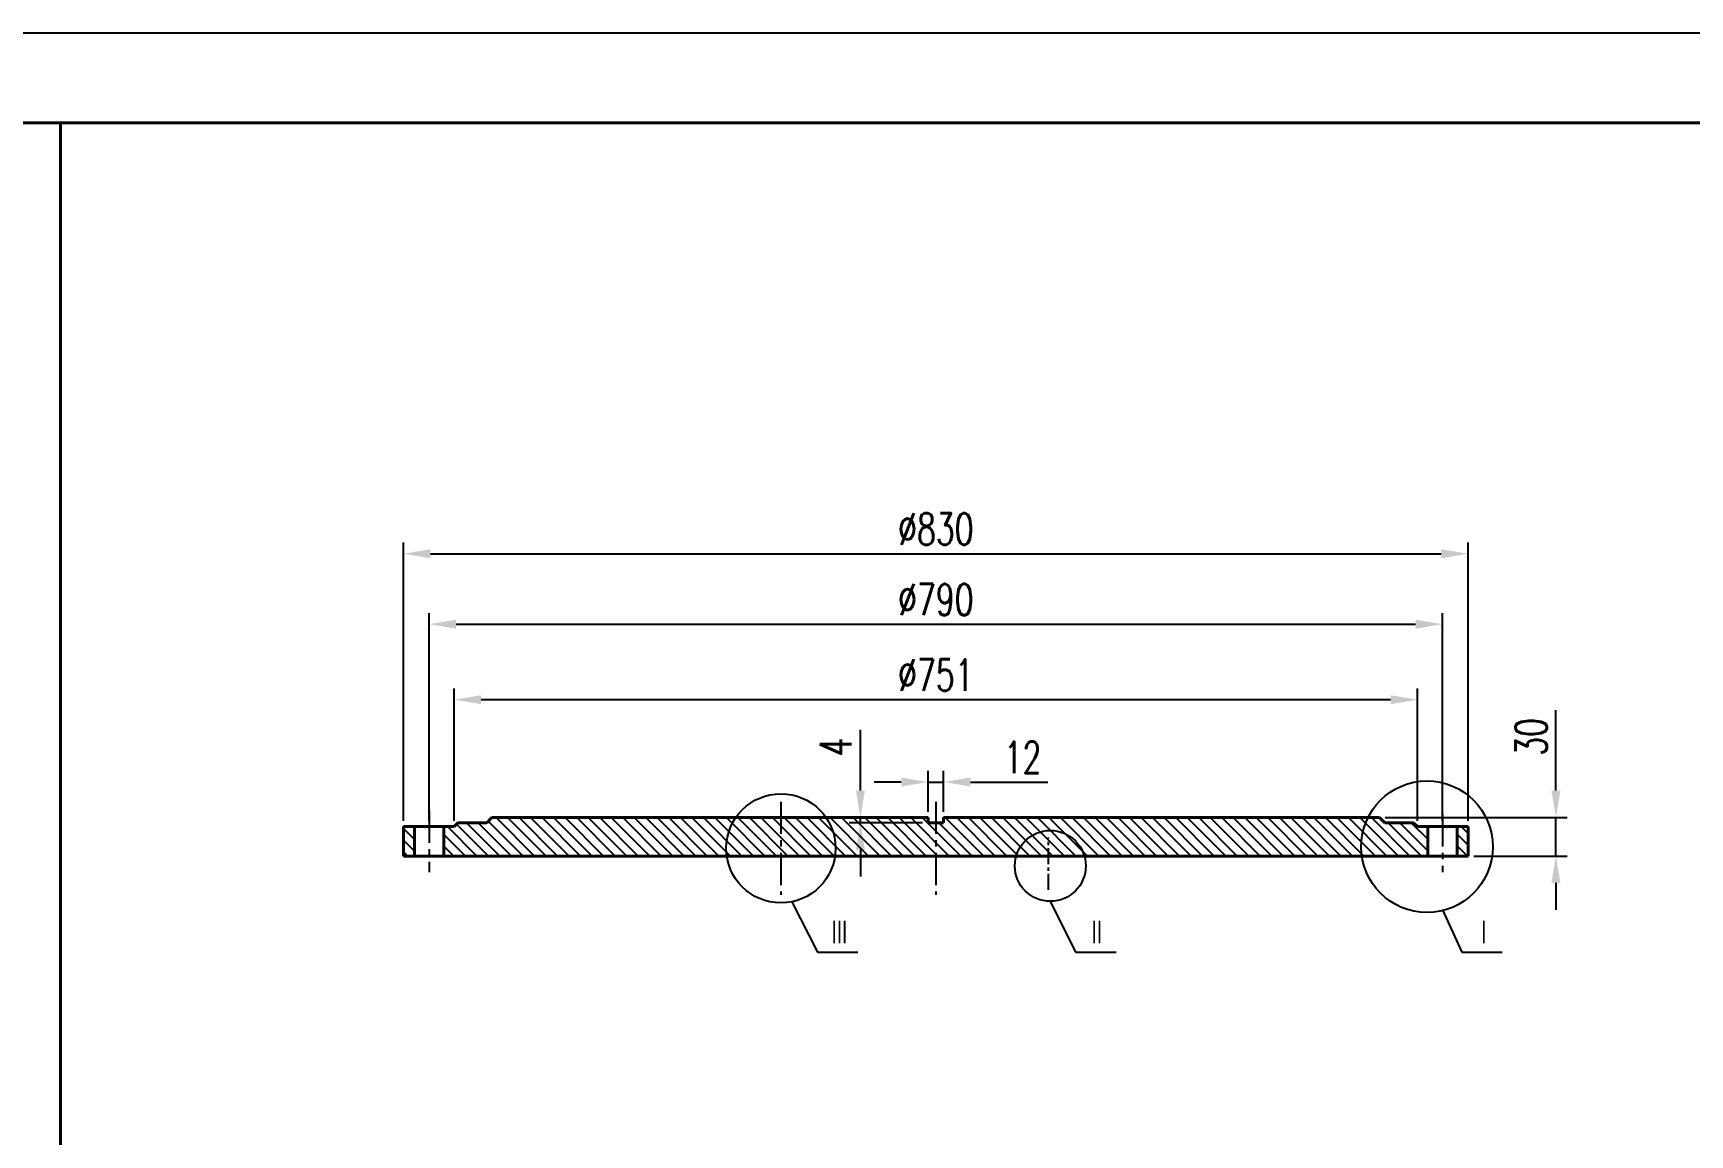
# Model space of a CAD drawing. Header units: millimetres. Extents: x -31412 to -3120, y -19513 to 5955.
# Drawn here: x -21677 to -20386, y -15615 to -14756 of the extents above; entities that cross this region are included whole.
import ezdxf

# ---------------------------------------------------------------- set-up
doc = ezdxf.new("R2010")
doc.units = ezdxf.units.MM
doc.linetypes.add('CENTER', pattern=[2, 1.25, -0.25, 0.25, -0.25])
doc.linetypes.add('CENTERX2', pattern=[4, 2.5, -0.5, 0.5, -0.5])
doc.layers.add('CEN', color=1, linetype='CENTER')
for name, color, linetype, lineweight in [('细线', 11, 'Continuous', 25), ('细线层', 11, 'Continuous', 25), ('边框+粗实线层', 2, 'Continuous', 40)]:
    doc.layers.add(name, color=color, linetype=linetype, lineweight=lineweight)
doc.styles.add('hztxt-0.8', font='romans.shx', dxfattribs={"width": 0.7, "bigfont": 'hztxt.shx'})
doc.dimstyles.new('装配图', dxfattribs={"dimscale": 7, "dimtxt": 3.5, "dimasz": 3, "dimexe": 1.25, "dimexo": 0.625, "dimgap": 1, "dimtad": 1, "dimdsep": 46, "dimtxsty": 'hztxt-0.8', "dimcen": 2.5, "dimadec": 0, "dimazin": 0, "dimtfac": 1, "dimtmove": 0, "dimatfit": 3, "dimfxl": 0, "dimarcsym": 0})

# ---------------------------------------------------------------- blocks, each defined once
blk = doc.blocks.new('*D109')
at = {"layer": 'Defpoints', "color": 0}
for p in [(-20967.7, -15340.1), (-20979.7, -15367.8), (-20967.7, -15367.8)]:
    blk.add_point(p, dxfattribs=at)
at = {"layer": '细线层', "color": 0, "lineweight": -2}
for p, q in [((-21000.7, -15340.1), (-21021.7, -15340.1)), ((-20979.7, -15363.4), (-20979.7, -15331.3)), ((-20979.7, -15340.1), (-20967.7, -15340.1)), ((-20967.7, -15363.4), (-20967.7, -15331.3)), ((-20946.7, -15340.1), (-20886.4, -15340.1))]:
    blk.add_line(p, q, dxfattribs=at)
at = {"layer": '细线层', "color": 0}
for points in [[(-21000.7, -15336.6), (-21000.7, -15343.6), (-20979.7, -15340.1)], [(-20946.7, -15336.6), (-20946.7, -15343.6), (-20967.7, -15340.1)]]:
    blk.add_solid(points, dxfattribs=at)
at = {"layer": '细线层', "color": 0, "insert": (-20906.1, -15320.8), "char_height": 24.5, "attachment_point": 5, "style": 'hztxt-0.8'}
blk.add_mtext('12', dxfattribs=at)
blk = doc.blocks.new('*D110')
at = {"layer": 'Defpoints', "color": 0}
for p in [(-21032.5, -15367.8), (-20979.7, -15367.8), (-20979.7, -15371.8)]:
    blk.add_point(p, dxfattribs=at)
at = {"layer": '细线层', "color": 0, "lineweight": -2}
for p, q in [((-21032.5, -15346.8), (-21032.5, -15299.5)), ((-20984.1, -15367.8), (-21041.3, -15367.8)), ((-21032.5, -15371.8), (-21032.5, -15367.8)), ((-20984.1, -15371.8), (-21041.3, -15371.8)), ((-21032.5, -15392.8), (-21032.5, -15413.8))]:
    blk.add_line(p, q, dxfattribs=at)
at = {"layer": '细线层', "color": 0}
for points in [[(-21036, -15346.8), (-21029, -15346.8), (-21032.5, -15367.8)], [(-21036, -15392.8), (-21029, -15392.8), (-21032.5, -15371.8)]]:
    blk.add_solid(points, dxfattribs=at)
at = {"layer": '细线层', "color": 0, "insert": (-21051.8, -15312.7), "char_height": 24.5, "attachment_point": 5, "rotation": 90, "style": 'hztxt-0.8'}
blk.add_mtext('4', dxfattribs=at)
blk = doc.blocks.new('*D111')
at = {"layer": 'Defpoints', "color": 0}
for p in [(-21349.2, -15275.9), (-21349.2, -15374.8), (-20598.2, -15374.8)]:
    blk.add_point(p, dxfattribs=at)
at = {"layer": '细线层', "color": 0, "lineweight": -2}
for p, q in [((-21349.2, -15370.4), (-21349.2, -15267.1)), ((-20619.2, -15275.9), (-21328.2, -15275.9)), ((-20598.2, -15370.4), (-20598.2, -15267.1))]:
    blk.add_line(p, q, dxfattribs=at)
at = {"layer": '细线层', "color": 0}
for points in [[(-21328.2, -15272.4), (-21328.2, -15279.4), (-21349.2, -15275.9)], [(-20619.2, -15272.4), (-20619.2, -15279.4), (-20598.2, -15275.9)]]:
    blk.add_solid(points, dxfattribs=at)
at = {"layer": '细线层', "color": 0, "insert": (-20973.7, -15256.6), "char_height": 24.5, "attachment_point": 5, "style": 'hztxt-0.8'}
blk.add_mtext('%%c751', dxfattribs=at)
blk = doc.blocks.new('*D112')
at = {"layer": 'Defpoints', "color": 0}
for p in [(-20558.7, -15162.1), (-21388.7, -15374.8), (-20558.7, -15374.8)]:
    blk.add_point(p, dxfattribs=at)
at = {"layer": '细线层', "color": 0, "lineweight": -2}
for p, q in [((-21388.7, -15370.4), (-21388.7, -15153.3)), ((-21367.7, -15162.1), (-20579.7, -15162.1)), ((-20558.7, -15370.4), (-20558.7, -15153.3))]:
    blk.add_line(p, q, dxfattribs=at)
at = {"layer": '细线层', "color": 0}
for points in [[(-21367.7, -15158.6), (-21367.7, -15165.6), (-21388.7, -15162.1)], [(-20579.7, -15158.6), (-20579.7, -15165.6), (-20558.7, -15162.1)]]:
    blk.add_solid(points, dxfattribs=at)
at = {"layer": '细线层', "color": 0, "insert": (-20973.7, -15142.8), "char_height": 24.5, "attachment_point": 5, "style": 'hztxt-0.8'}
blk.add_mtext('%%c830', dxfattribs=at)
blk = doc.blocks.new('*D113')
at = {"layer": 'Defpoints', "color": 0}
for p in [(-20578.7, -15217), (-21368.7, -15374.8), (-20578.7, -15374.8)]:
    blk.add_point(p, dxfattribs=at)
at = {"layer": '细线层', "color": 0, "lineweight": -2}
for p, q in [((-21368.7, -15370.4), (-21368.7, -15208.3)), ((-20578.7, -15370.4), (-20578.7, -15208.3)), ((-21347.7, -15217), (-20599.7, -15217))]:
    blk.add_line(p, q, dxfattribs=at)
at = {"layer": '细线层', "color": 0}
for points in [[(-21347.7, -15213.5), (-21347.7, -15220.5), (-21368.7, -15217)], [(-20599.7, -15213.5), (-20599.7, -15220.5), (-20578.7, -15217)]]:
    blk.add_solid(points, dxfattribs=at)
at = {"layer": '细线层', "color": 0, "insert": (-20973.7, -15197.8), "char_height": 24.5, "attachment_point": 5, "style": 'hztxt-0.8'}
blk.add_mtext('%%c790', dxfattribs=at)
blk = doc.blocks.new('*D108')
at = {"layer": 'Defpoints', "color": 0}
for p in [(-20627.7, -15367.8), (-20490.3, -15367.8), (-20558.7, -15397.8)]:
    blk.add_point(p, dxfattribs=at)
at = {"layer": '细线层', "color": 0, "lineweight": -2}
for p, q in [((-20490.3, -15346.8), (-20490.3, -15284)), ((-20623.4, -15367.8), (-20481.6, -15367.8)), ((-20490.3, -15397.8), (-20490.3, -15367.8)), ((-20554.4, -15397.8), (-20481.6, -15397.8)), ((-20490.3, -15418.8), (-20490.3, -15439.8))]:
    blk.add_line(p, q, dxfattribs=at)
at = {"layer": '细线层', "color": 0}
for points in [[(-20493.8, -15346.8), (-20486.8, -15346.8), (-20490.3, -15367.8)], [(-20493.8, -15418.8), (-20486.8, -15418.8), (-20490.3, -15397.8)]]:
    blk.add_solid(points, dxfattribs=at)
at = {"layer": '细线层', "color": 0, "insert": (-20509.6, -15304.9), "char_height": 24.5, "attachment_point": 5, "rotation": 90, "style": 'hztxt-0.8'}
blk.add_mtext('30', dxfattribs=at)

msp = doc.modelspace()

# ---------------------------------------------------------------- hatches: boundary and pattern name
at = {"layer": '细线层'}
h = msp.add_hatch(dxfattribs=at)
h.set_pattern_fill('ANSI31', color=256, scale=2, angle=90, style=0)
h.paths.add_polyline_path([(-20558.729, -15374.783), (-20567.229, -15374.783), (-20567.229, -15397.783), (-20558.729, -15397.783)])
h.paths.add_polyline_path([(-20590.229, -15374.783), (-20598.229, -15374.783), (-20601.229, -15371.783), (-20621.729, -15371.783), (-20623.729, -15371.783), (-20627.729, -15367.783), (-20636.726, -15367.783, 0.11545723), (-20642.052, -15390.54, 0.0354395), (-20641.538, -15397.783), (-20590.229, -15397.783)])
h.paths.add_polyline_path([(-20636.726, -15367.783), (-20967.729, -15367.783), (-20967.729, -15371.783), (-20973.729, -15371.783), (-20973.729, -15397.783), (-20910.997, -15397.783, -0.75177001), (-20857.937, -15397.783), (-20641.538, -15397.783, -0.0354395), (-20642.052, -15390.54, -0.11545723)])
h.paths.add_polyline_path([(-20910.997, -15397.783), (-20857.937, -15397.783, 0.75177001)], flags=17)
h.paths.add_polyline_path([(-20973.729, -15371.783), (-20979.729, -15371.783), (-20979.729, -15367.783), (-21059.283, -15367.783, -0.15080466), (-21051.877, -15391.779, -0.03538012), (-21052.302, -15397.783), (-20973.729, -15397.783)])
h.paths.add_polyline_path([(-21059.283, -15367.783), (-21094.456, -15367.783), (-21094.456, -15397.783), (-21052.302, -15397.783, 0.03538012), (-21051.877, -15391.779, 0.15080466)])
h.paths.add_polyline_path([(-21094.456, -15367.783), (-21129.63, -15367.783, 0.15080466), (-21137.036, -15391.779, 0.03538012), (-21136.61, -15397.783), (-21094.456, -15397.783)])
h.paths.add_polyline_path([(-21129.63, -15367.783), (-21319.729, -15367.783), (-21323.729, -15371.783), (-21346.229, -15371.783), (-21349.229, -15374.783), (-21357.229, -15374.783), (-21357.229, -15397.783), (-21136.61, -15397.783, -0.03538012), (-21137.036, -15391.779, -0.15080466)])
h.paths.add_polyline_path([(-21380.229, -15374.783), (-21388.729, -15374.783), (-21388.729, -15397.783), (-21380.229, -15397.783)])

# ---------------------------------------------------------------- linework, layer by layer
at = {"layer": 'CEN', "linetype": 'CENTERX2', "ltscale": 10}
for p, q in [((-21094.456, -15355.408), (-21094.456, -15428.151)), ((-20973.729, -15355.408), (-20973.729, -15428.151)), ((-21368.729, -15362.408), (-21368.729, -15410.283)), ((-20578.729, -15365.342), (-20578.729, -15410.269))]:
    msp.add_line(p, q, dxfattribs=at)
at = {"layer": 'CEN', "ltscale": 10}
msp.add_line((-20885.911, -15424.218), (-20885.911, -15383.314), dxfattribs=at)
at = {"layer": '细线'}
for p, q in [((-21086.084, -15433.527), (-21065.981, -15472.744)), ((-20884.467, -15433.073), (-20864.712, -15472.744)), ((-20578.654, -15439.694), (-20563.726, -15472.744)), ((-21065.981, -15472.744), (-21034.468, -15472.744)), ((-20864.712, -15472.744), (-20833.199, -15472.744)), ((-20563.726, -15472.744), (-20532.213, -15472.744))]:
    msp.add_line(p, q, dxfattribs=at)
at = {"layer": '细线层'}
msp.add_lwpolyline([(-18786.673, -14756.133), (-24673.673, -14756.133)], dxfattribs=at)
for centre, radius in [((-20590.769, -15390.54), 51.283), ((-21094.456, -15391.779), 42.579), ((-20884.467, -15405.455), 27.617)]:
    msp.add_circle(centre, radius, dxfattribs=at)
at = {"layer": '边框+粗实线层'}
for p, q in [((-21656.224, -14826.133), (-21656.224, -16856.133)), ((-21656.224, -14826.133), (-21656.224, -16814.133)), ((-21323.729, -15371.783), (-21319.729, -15367.783)), ((-20979.729, -15367.783), (-21319.729, -15367.783)), ((-20979.729, -15367.783), (-20979.729, -15371.783)), ((-20627.729, -15367.783), (-20967.729, -15367.783)), ((-20967.729, -15371.783), (-20967.729, -15367.783)), ((-20623.729, -15371.783), (-20627.729, -15367.783)), ((-21380.229, -15374.783), (-21388.729, -15374.783)), ((-21388.729, -15374.783), (-21388.729, -15397.783)), ((-21357.229, -15374.783), (-21380.229, -15374.783)), ((-21380.229, -15374.783), (-21380.229, -15397.783)), ((-21349.229, -15374.783), (-21357.229, -15374.783)), ((-21357.229, -15374.783), (-21357.229, -15397.783)), ((-21346.229, -15371.783), (-21349.229, -15374.783)), ((-21346.229, -15371.783), (-21323.729, -15371.783)), ((-20979.729, -15371.783), (-20967.729, -15371.783)), ((-20623.729, -15371.783), (-20601.229, -15371.783)), ((-20601.729, -15371.783), (-20621.729, -15371.783)), ((-20598.229, -15374.783), (-20601.229, -15371.783)), ((-20598.229, -15374.783), (-20590.229, -15374.783)), ((-20590.229, -15374.783), (-20590.229, -15397.783)), ((-20590.229, -15374.783), (-20567.229, -15374.783)), ((-20567.229, -15374.783), (-20567.229, -15397.783)), ((-20567.229, -15374.783), (-20558.729, -15374.783)), ((-20558.729, -15374.783), (-20558.729, -15397.783)), ((-21388.729, -15397.783), (-20558.729, -15397.783))]:
    msp.add_line(p, q, dxfattribs=at)
msp.add_lwpolyline([(-18856.673, -14826.133), (-24498.673, -14826.133)], dxfattribs=at)

# ---------------------------------------------------------------- texts
at = {"layer": '细线层', "style": 'hztxt-0.8', "width": 0.7}
for s, p in [('Ⅲ', (-21055.905, -15467.719)), ('Ⅱ', (-20855.187, -15467.719)), ('Ⅰ', (-20553.461, -15467.719))]:
    msp.add_text(s, height=20, dxfattribs=at).set_placement(p)

# ---------------------------------------------------------------- dimensions: what is measured, and where the dimension line sits
at = {"layer": '细线层'}
for base, p1, p2, picture, middle in [((-20558.729, -15162.071), (-21388.729, -15374.783), (-20558.729, -15374.783), '*D112', (-20973.729, -15142.821)), ((-20578.729, -15217.032), (-21368.729, -15374.783), (-20578.729, -15374.783), '*D113', (-20973.729, -15197.782)), ((-21349.229, -15275.891), (-20598.229, -15374.783), (-21349.229, -15374.783), '*D111', (-20973.729, -15256.641))]:
    dim = msp.add_linear_dim(base=base, p1=p1, p2=p2, text='%%c<>', dimstyle='装配图', dxfattribs=at)
    dim.commit()
    dim.dimension.update_dxf_attribs({"geometry": picture, "text_midpoint": middle})
for base, p1, p2, picture, middle in [((-20490.301, -15367.783), (-20558.729, -15397.783), (-20627.729, -15367.783), '*D108', (-20509.551, -15304.899)), ((-21032.53, -15367.783), (-20979.729, -15371.783), (-20979.729, -15367.783), '*D110', (-21051.78, -15312.658))]:
    dim = msp.add_linear_dim(base=base, p1=p1, p2=p2, angle=90, dimstyle='装配图', dxfattribs=at)
    dim.commit()
    dim.dimension.update_dxf_attribs({"geometry": picture, "text_midpoint": middle})
dim = msp.add_linear_dim(base=(-20967.729, -15340.067), p1=(-20979.729, -15367.783), p2=(-20967.729, -15367.783), dimstyle='装配图', dxfattribs=at)
dim.commit()
dim.dimension.update_dxf_attribs({"geometry": '*D109', "text_midpoint": (-20906.071, -15320.817)})

doc.saveas('drawing.dxf')
